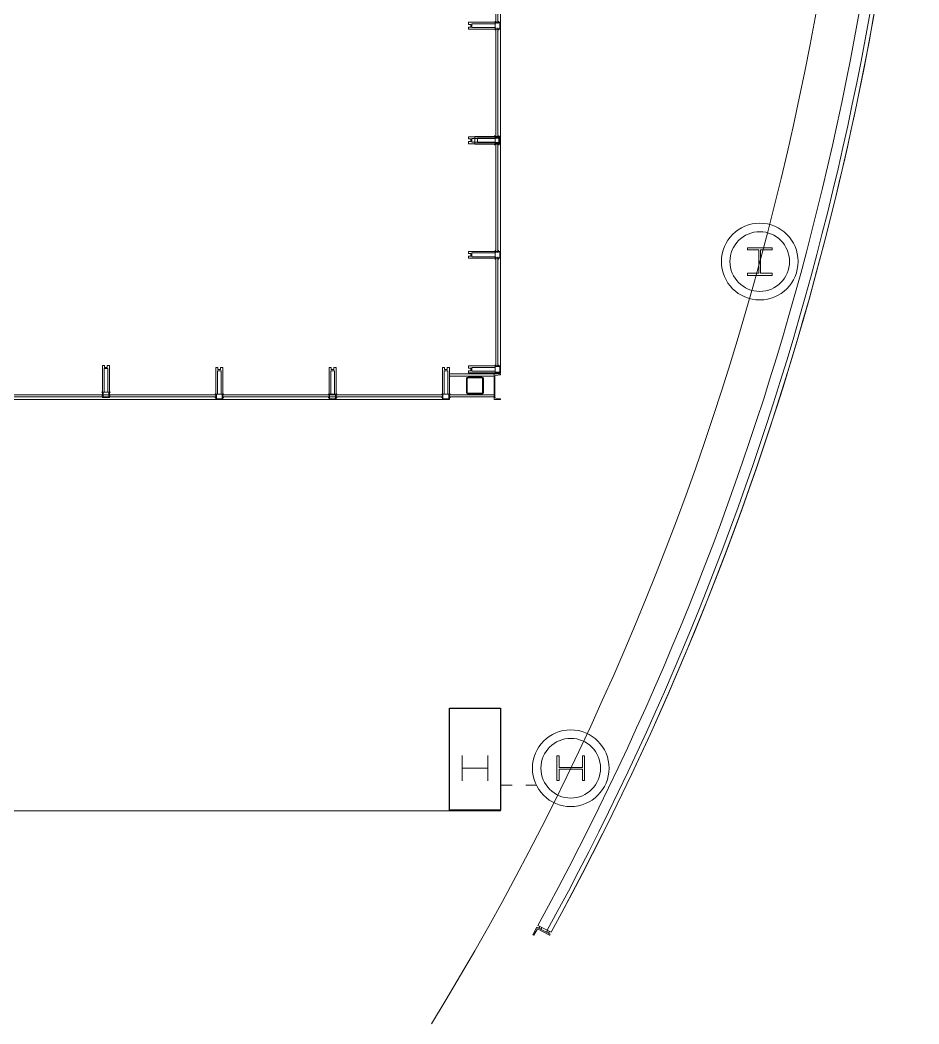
# Model space of a CAD drawing. Header units: inches. Extents: x 6512 to 15357, y -630 to 1499.
# Drawn here: x 14867.2 to 15289.1, y -629.7 to -158.6 of the extents above; entities that cross this region are included whole.
import ezdxf

# ---------------------------------------------------------------- set-up
doc = ezdxf.new("R2010")
doc.units = ezdxf.units.IN
doc.header["$MEASUREMENT"] = 0
doc.layers.add('P-SANR-FIXT', color=6, linetype='Continuous', lineweight=18)
doc.layers.add('S-COLS', color=52, linetype='Continuous', lineweight=18)

# ---------------------------------------------------------------- blocks, each defined once
blk = doc.blocks.new('Concrete-Rectangular-Column - 24 x 36-4992730-3RD FLOOR RCP - NEW')
at = {"layer": 'S-COLS', "lineweight": 30}
for p, q in [((-12, 24), (12, 24)), ((-12, -24), (-12, 24)), ((12, 24), (12, -24)), ((12, -24), (-12, -24))]:
    blk.add_line(p, q, dxfattribs=at)
blk = doc.blocks.new('2941 Fairview Park_Clean for Revit_dwg_2941 Fairview Park-For Revit$0$X-P03-VC$0$$W-SHAPE-5978758-3RD FLOOR RCP - NEW')
at = {"layer": 'P-SANR-FIXT', "lineweight": 9}
for p, q in [((-6, 6.06), (6, 6.06)), ((0, -6.06), (0, 6.06)), ((-6, -6.06), (6, -6.06))]:
    blk.add_line(p, q, dxfattribs=at)
blk = doc.blocks.new('2941 Fairview Park_Clean for Revit_dwg_2941 Fairview Park-For Revit$0$X-P03-VC$0$SL-W12X65-5978759-3RD FLOOR RCP - NEW')
blk.add_blockref('2941 Fairview Park_Clean for Revit_dwg_2941 Fairview Park-For Revit$0$X-P03-VC$0$$W-SHAPE-5978758-3RD FLOOR RCP - NEW', (0, 0))
blk = doc.blocks.new('2941 Fairview Park_Clean for Revit_dwg-4584220-3RD FLOOR RCP - NEW')
at = {"layer": 'P-SANR-FIXT', "lineweight": 9, "flags": 128}
for points in [[(15092.73, -54.65), (15092.73, -322.03)], [(15092.73, -54.66), (15092.73, -322.05)], [(15090.48, -108.54), (15090.48, -160.29)], [(15090.48, -108.56), (15090.48, -160.31)], [(15091.48, -108.54), (15091.48, -160.29)], [(15091.48, -108.56), (15091.48, -160.31)], [(15077.73, -161.93), (15077.73, -162.93), (15092.73, -162.93), (15077.73, -162.93), (15077.73, -161.93), (15078.73, -161.93), (15078.73, -160.68), (15077.73, -160.68), (15077.73, -159.68), (15092.73, -159.68), (15092.73, -162.93), (15092.73, -159.68), (15092.73, -162.93), (15077.73, -162.93), (15092.73, -162.93), (15092.73, -159.68), (15077.73, -159.68), (15077.73, -160.68), (15078.73, -160.68), (15078.73, -161.93), (15077.73, -161.93), (15077.73, -162.93), (15092.73, -162.93), (15077.73, -162.93), (15077.73, -161.93), (15077.73, -162.93), (15077.73, -161.93), (15078.73, -161.93), (15077.73, -161.93), (15078.73, -161.93)], [(15077.73, -159.68), (15077.73, -160.68), (15078.73, -160.68), (15078.73, -161.93), (15078.73, -160.68), (15077.73, -160.68), (15077.73, -159.68), (15077.73, -160.68), (15078.73, -160.68), (15078.73, -161.93), (15078.73, -160.68), (15077.73, -160.68), (15077.73, -159.68), (15092.73, -159.68), (15077.73, -159.68), (15092.73, -159.68)], [(15090.23, -162.18), (15079.23, -162.18), (15079.23, -160.43), (15090.23, -160.43), (15090.23, -159.68), (15090.23, -159.18), (15090.23, -159.68), (15090.23, -159.18), (15090.23, -159.68), (15090.23, -160.43), (15090.23, -162.93), (15090.23, -163.43), (15090.23, -162.93), (15090.23, -160.43), (15079.23, -160.43), (15079.23, -162.18)], [(15090.23, -159.93), (15092.48, -159.93), (15092.48, -162.68), (15090.23, -162.68), (15092.48, -162.68), (15092.48, -159.93)], [(15091.73, -159.18), (15091.73, -159.68)], [(15092.73, -162.93), (15092.73, -159.68)], [(15090.23, -163.43), (15090.23, -162.93)], [(15090.48, -162.29), (15090.48, -214.04)], [(15090.48, -162.31), (15090.48, -214.06)], [(15091.48, -162.29), (15091.48, -214.04)], [(15091.48, -162.31), (15091.48, -214.06)], [(15091.73, -163.43), (15091.73, -162.93)], [(15077.73, -215.68), (15077.73, -216.68), (15092.73, -216.68), (15077.73, -216.68), (15077.73, -215.68), (15078.73, -215.68), (15078.73, -214.43), (15077.73, -214.43), (15077.73, -213.43), (15092.73, -213.43), (15092.73, -216.68), (15092.73, -213.43), (15092.73, -216.68), (15077.73, -216.68), (15092.73, -216.68), (15092.73, -213.43), (15077.73, -213.43), (15077.73, -214.43), (15078.73, -214.43), (15078.73, -215.68), (15077.73, -215.68), (15077.73, -216.68), (15092.73, -216.68), (15077.73, -216.68), (15077.73, -215.68), (15077.73, -216.68), (15077.73, -215.68), (15078.73, -215.68), (15077.73, -215.68), (15078.73, -215.68)], [(15077.73, -213.43), (15077.73, -214.43), (15078.73, -214.43), (15078.73, -215.68), (15078.73, -214.43), (15077.73, -214.43), (15077.73, -213.43), (15077.73, -214.43), (15078.73, -214.43), (15078.73, -215.68), (15078.73, -214.43), (15077.73, -214.43), (15077.73, -213.43), (15092.73, -213.43), (15077.73, -213.43), (15092.73, -213.43)], [(15090.23, -215.93), (15079.23, -215.93), (15079.23, -214.18), (15090.23, -214.18), (15090.23, -213.43), (15090.23, -212.93), (15090.23, -213.43), (15090.23, -212.93), (15090.23, -213.43), (15090.23, -214.18), (15090.23, -216.68), (15090.23, -217.18), (15090.23, -216.68), (15090.23, -214.18), (15079.23, -214.18), (15079.23, -215.93)], [(15092.73, -216.79), (15092.73, -213.29), (15080.73, -213.29), (15092.73, -213.29)], [(15080.73, -213.29), (15080.73, -214.29), (15080.73, -216.29), (15080.73, -216.79), (15092.73, -216.79), (15080.73, -216.79), (15080.73, -216.29), (15080.73, -214.29)], [(15081.98, -216.04), (15091.98, -216.04), (15091.98, -214.04), (15081.98, -214.04), (15081.98, -216.04), (15091.98, -216.04), (15091.98, -214.04), (15081.98, -214.04)], [(15089.98, -212.79), (15089.98, -213.29)], [(15090.23, -213.68), (15092.48, -213.68), (15092.48, -216.43), (15090.23, -216.43), (15092.48, -216.43), (15092.48, -213.68)], [(15090.23, -217.18), (15090.23, -216.68)], [(15090.48, -216.04), (15090.48, -267.79)], [(15090.48, -216.06), (15090.48, -267.81)], [(15090.98, -213.29), (15090.98, -214.04)], [(15090.98, -213.54), (15092.48, -213.54), (15092.48, -216.54), (15090.98, -216.54), (15092.48, -216.54), (15092.48, -213.54)], [(15090.98, -216.79), (15090.98, -216.04)], [(15091.48, -216.04), (15091.48, -267.79)], [(15091.48, -216.06), (15091.48, -267.81)], [(15091.73, -212.93), (15091.73, -213.43)], [(15091.73, -217.18), (15091.73, -216.68)], [(15091.98, -212.79), (15091.98, -213.29)], [(15092.73, -216.68), (15092.73, -213.43)], [(15089.98, -217.29), (15089.98, -216.79)], [(15091.98, -217.29), (15091.98, -216.79)], [(15077.73, -269.43), (15077.73, -270.43), (15092.73, -270.43), (15077.73, -270.43), (15077.73, -269.43), (15078.73, -269.43), (15078.73, -268.18), (15077.73, -268.18), (15077.73, -267.18), (15092.73, -267.18), (15092.73, -270.43), (15092.73, -267.18), (15092.73, -270.43), (15077.73, -270.43), (15092.73, -270.43), (15077.73, -270.43), (15077.73, -269.43), (15078.73, -269.43), (15078.73, -268.18), (15077.73, -268.18), (15077.73, -267.18), (15092.73, -267.18), (15092.73, -270.43), (15077.73, -270.43), (15077.73, -269.43), (15077.73, -270.43), (15077.73, -269.43), (15078.73, -269.43), (15077.73, -269.43), (15078.73, -269.43)], [(15077.73, -267.18), (15077.73, -268.18), (15078.73, -268.18), (15078.73, -269.43), (15078.73, -268.18), (15077.73, -268.18), (15077.73, -267.18), (15077.73, -268.18), (15078.73, -268.18), (15078.73, -269.43), (15078.73, -268.18), (15077.73, -268.18), (15077.73, -267.18), (15092.73, -267.18), (15077.73, -267.18), (15092.73, -267.18)], [(15090.23, -269.68), (15079.23, -269.68), (15079.23, -267.93), (15090.23, -267.93), (15090.23, -267.18), (15090.23, -266.68), (15090.23, -267.18), (15090.23, -266.68), (15090.23, -267.18), (15090.23, -267.93), (15090.23, -270.43), (15090.23, -270.93), (15090.23, -270.43), (15090.23, -267.93), (15079.23, -267.93), (15079.23, -269.68)], [(15090.23, -267.43), (15092.48, -267.43), (15092.48, -270.18), (15090.23, -270.18), (15092.48, -270.18), (15092.48, -267.43)], [(15091.73, -266.68), (15091.73, -267.18)], [(15092.73, -270.43), (15092.73, -267.18)], [(15220.16, -278.45), (15220.16, -277.45), (15214.78, -277.45), (15214.78, -266.45), (15220.16, -266.45), (15220.16, -265.45), (15208.66, -265.45), (15208.66, -266.45), (15214.03, -266.45), (15214.03, -277.45), (15208.66, -277.45), (15208.66, -278.45), (15220.16, -278.45), (15220.16, -277.45), (15214.78, -277.45), (15214.78, -266.45), (15220.16, -266.45), (15220.16, -265.45), (15208.66, -265.45), (15208.66, -266.45), (15214.03, -266.45), (15214.03, -277.45), (15208.66, -277.45), (15208.66, -278.45)], [(15090.23, -270.93), (15090.23, -270.43)], [(15090.48, -269.81), (15090.48, -320.93)], [(15091.48, -269.81), (15091.48, -320.93)], [(15091.73, -270.93), (15091.73, -270.43)], [(15065.48, -321.68), (15066.48, -321.68), (15065.48, -321.68), (15065.48, -336.68), (15065.48, -321.68), (15066.48, -321.68), (15066.48, -322.68), (15067.73, -322.68), (15067.73, -321.68), (15068.73, -321.68), (15068.73, -336.68), (15065.48, -336.68), (14613.48, -336.68), (15065.48, -336.68), (15068.73, -336.68), (15068.73, -321.68), (15067.73, -321.68), (15067.73, -322.68), (15066.48, -322.68), (15066.48, -321.68), (15065.48, -321.68), (15065.48, -336.68), (15065.48, -321.68), (15066.48, -321.68), (15065.48, -321.68), (15065.48, -336.68), (15068.73, -336.68), (15065.48, -336.68)], [(14908.42, -333.18), (14908.42, -322.18), (14906.67, -322.18), (14906.67, -333.18), (14905.92, -333.18), (14905.42, -333.18), (14905.92, -333.18), (14905.42, -333.18), (14905.92, -333.18), (14906.67, -333.18), (14909.17, -333.18), (14909.67, -333.18), (14909.17, -333.18), (14906.67, -333.18), (14906.67, -322.18), (14908.42, -322.18)], [(14908.17, -320.68), (14908.17, -321.68), (14908.17, -320.68), (14908.17, -321.68), (14908.17, -320.68), (14909.17, -320.68), (14908.17, -320.68), (14909.17, -320.68), (14909.17, -335.68), (14909.17, -320.68), (14908.17, -320.68), (14908.17, -321.68), (14906.92, -321.68), (14906.92, -320.68), (14905.92, -320.68), (14905.92, -335.68), (14909.17, -335.68), (14909.17, -320.68), (14909.17, -335.68), (14905.92, -335.68), (14909.17, -335.68), (14905.92, -335.68), (14905.92, -320.68), (14906.92, -320.68), (14906.92, -321.68), (14908.17, -321.68), (14908.17, -320.68), (14909.17, -320.68), (14909.17, -335.68), (14909.17, -320.68)], [(14905.92, -320.68), (14906.92, -320.68), (14906.92, -321.68), (14908.17, -321.68), (14906.92, -321.68), (14906.92, -320.68), (14905.92, -320.68), (14906.92, -320.68), (14906.92, -321.68), (14908.17, -321.68), (14906.92, -321.68), (14906.92, -320.68), (14905.92, -320.68), (14905.92, -335.68), (14905.92, -320.68), (14905.92, -335.68)], [(14961.6, -334.18), (14961.6, -323.18), (14959.85, -323.18), (14959.85, -334.18), (14959.1, -334.18), (14958.6, -334.18), (14959.1, -334.18), (14958.6, -334.18), (14959.1, -334.18), (14959.85, -334.18), (14962.35, -334.18), (14962.85, -334.18), (14962.35, -334.18), (14959.85, -334.18), (14959.85, -323.18), (14961.6, -323.18)], [(14962.35, -321.68), (14962.35, -336.68), (14959.1, -336.68), (14962.35, -336.68), (14959.1, -336.68), (14959.1, -321.68), (14960.1, -321.68), (14960.1, -322.68), (14961.35, -322.68), (14961.35, -321.68), (14962.35, -321.68), (14962.35, -336.68), (14962.35, -321.68), (14961.35, -321.68), (14961.35, -322.68), (14961.35, -321.68), (14961.35, -322.68), (14961.35, -321.68), (14962.35, -321.68), (14961.35, -321.68), (14962.35, -321.68), (14962.35, -336.68), (14959.1, -336.68), (14959.1, -321.68), (14960.1, -321.68), (14960.1, -322.68), (14961.35, -322.68), (14961.35, -321.68), (14962.35, -321.68), (14962.35, -336.68)], [(14959.1, -321.68), (14960.1, -321.68), (14960.1, -322.68), (14961.35, -322.68), (14960.1, -322.68), (14960.1, -321.68), (14959.1, -321.68), (14960.1, -321.68), (14960.1, -322.68), (14961.35, -322.68), (14960.1, -322.68), (14960.1, -321.68), (14959.1, -321.68), (14959.1, -336.68), (14959.1, -321.68), (14959.1, -336.68)], [(15014.79, -334.18), (15014.79, -323.18), (15013.04, -323.18), (15013.04, -334.18), (15012.29, -334.18), (15011.79, -334.18), (15012.29, -334.18), (15011.79, -334.18), (15012.29, -334.18), (15013.04, -334.18), (15015.54, -334.18), (15016.04, -334.18), (15015.54, -334.18), (15013.04, -334.18), (15013.04, -323.18), (15014.79, -323.18)], [(15014.54, -321.68), (15014.54, -322.68), (15014.54, -321.68), (15014.54, -322.68), (15014.54, -321.68), (15015.54, -321.68), (15014.54, -321.68), (15015.54, -321.68), (15015.54, -336.68), (15015.54, -321.68), (15014.54, -321.68), (15014.54, -322.68), (15013.29, -322.68), (15013.29, -321.68), (15012.29, -321.68), (15012.29, -336.68), (15015.54, -336.68), (15015.54, -321.68), (15015.54, -336.68), (15012.29, -336.68), (15015.54, -336.68), (15012.29, -336.68), (15012.29, -321.68), (15013.29, -321.68), (15013.29, -322.68), (15014.54, -322.68), (15014.54, -321.68), (15015.54, -321.68), (15015.54, -336.68), (15015.54, -321.68)], [(15012.29, -321.68), (15013.29, -321.68), (15013.29, -322.68), (15014.54, -322.68), (15013.29, -322.68), (15013.29, -321.68), (15012.29, -321.68), (15013.29, -321.68), (15013.29, -322.68), (15014.54, -322.68), (15013.29, -322.68), (15013.29, -321.68), (15012.29, -321.68), (15012.29, -336.68), (15012.29, -321.68), (15012.29, -336.68)], [(15066.23, -334.18), (15066.23, -323.18), (15067.98, -323.18), (15067.98, -334.18), (15068.73, -334.18), (15069.23, -334.18), (15068.73, -334.18), (15069.23, -334.18), (15068.73, -334.18), (15067.98, -334.18), (15065.48, -334.18), (15064.98, -334.18), (15065.48, -334.18), (15067.98, -334.18), (15067.98, -323.18), (15066.23, -323.18)], [(15066.48, -321.68), (15066.48, -322.68), (15066.48, -321.68), (15066.48, -322.68)], [(15068.73, -321.68), (15067.73, -321.68), (15067.73, -322.68), (15066.48, -322.68), (15067.73, -322.68), (15067.73, -321.68), (15068.73, -321.68), (15068.73, -336.68), (15068.73, -321.68), (15067.73, -321.68), (15067.73, -322.68), (15066.48, -322.68), (15067.73, -322.68), (15067.73, -321.68), (15068.73, -321.68), (15068.73, -336.68)], [(15077.73, -323.18), (15077.73, -324.18), (15092.73, -324.18), (15077.73, -324.18), (15077.73, -323.18), (15078.73, -323.18), (15078.73, -321.93), (15077.73, -321.93), (15077.73, -320.93), (15092.73, -320.93), (15092.73, -324.18), (15092.73, -320.93), (15092.73, -324.18), (15077.73, -324.18), (15092.73, -324.18), (15092.73, -320.93), (15077.73, -320.93), (15077.73, -321.93), (15078.73, -321.93), (15078.73, -323.18), (15077.73, -323.18), (15077.73, -324.18), (15092.73, -324.18), (15077.73, -324.18), (15077.73, -323.18), (15077.73, -324.18), (15077.73, -323.18), (15078.73, -323.18), (15077.73, -323.18), (15078.73, -323.18)], [(15077.73, -320.93), (15077.73, -321.93), (15078.73, -321.93), (15078.73, -323.18), (15078.73, -321.93), (15077.73, -321.93), (15077.73, -320.93), (15077.73, -321.93), (15078.73, -321.93), (15078.73, -323.18), (15078.73, -321.93), (15077.73, -321.93), (15077.73, -320.93), (15092.73, -320.93), (15077.73, -320.93), (15092.73, -320.93)], [(15090.23, -323.43), (15079.23, -323.43), (15079.23, -321.68), (15090.23, -321.68), (15090.23, -320.93), (15090.23, -320.43), (15090.23, -320.93), (15090.23, -320.43), (15090.23, -320.93), (15090.23, -321.68), (15090.23, -324.18), (15090.23, -324.68), (15090.23, -324.18), (15090.23, -321.68), (15079.23, -321.68), (15079.23, -323.43)], [(15090.23, -321.18), (15092.48, -321.18), (15092.48, -323.93), (15090.23, -323.93), (15092.48, -323.93), (15092.48, -321.18)], [(15090.23, -324.68), (15090.23, -324.18)], [(15091.73, -320.43), (15091.73, -320.93)], [(15091.73, -324.68), (15091.73, -324.18)], [(15092.73, -324.18), (15092.73, -320.93)], [(15068.73, -325.68), (15089.73, -325.68)], [(15076.73, -326.9), (15076.73, -333.4)], [(15077.1, -326.9), (15077.1, -333.4)], [(15083.98, -326.15), (15077.48, -326.15)], [(15083.98, -326.52), (15077.48, -326.52)], [(15084.35, -333.4), (15084.35, -326.9)], [(15084.73, -333.4), (15084.73, -326.9)], [(15090.13, -325.85), (15090.13, -335.51)], [(15090.57, -325.36), (15092.51, -325.06)], [(14855.48, -334.43), (14959.1, -334.43)], [(14906.17, -333.18), (14906.17, -335.43), (14908.92, -335.43), (14908.92, -333.18), (14908.92, -335.43), (14906.17, -335.43)], [(14909.67, -333.18), (14909.17, -333.18)], [(14959.35, -334.18), (14959.35, -336.43), (14962.1, -336.43), (14962.1, -334.18), (14962.1, -336.43), (14959.35, -336.43)], [(14962.85, -334.18), (14962.35, -334.18)], [(14962.35, -334.43), (15065.48, -334.43)], [(15012.54, -334.18), (15012.54, -336.43), (15015.29, -336.43), (15015.29, -334.18), (15015.29, -336.43), (15012.54, -336.43)], [(15016.04, -334.18), (15015.54, -334.18)], [(15064.98, -334.18), (15065.48, -334.18)], [(15068.48, -334.18), (15068.48, -336.43), (15065.73, -336.43), (15065.73, -334.18), (15065.73, -336.43), (15068.48, -336.43)], [(15068.73, -334.43), (15089.73, -334.43)], [(15077.48, -333.77), (15083.98, -333.77)], [(15077.48, -334.15), (15083.98, -334.15)], [(14855.48, -335.43), (14959.1, -335.43)], [(14905.42, -334.68), (14905.92, -334.68)], [(14909.17, -335.68), (14905.92, -335.68)], [(14909.67, -334.68), (14909.17, -334.68)], [(14958.6, -335.68), (14959.1, -335.68)], [(14962.35, -336.68), (14959.1, -336.68)], [(14962.35, -335.43), (15065.48, -335.43)], [(14962.85, -335.68), (14962.35, -335.68)], [(15011.79, -335.68), (15012.29, -335.68)], [(15015.54, -336.68), (15012.29, -336.68)], [(15016.04, -335.68), (15015.54, -335.68)], [(15064.98, -335.68), (15065.48, -335.68)], [(15065.48, -336.68), (15068.73, -336.68)], [(15068.73, -335.43), (15089.73, -335.43)], [(15069.23, -335.68), (15068.73, -335.68)], [(15090.57, -336.01), (15092.51, -336.3)], [(15092.73, -529.7), (15092.73, -481.7), (15068.73, -481.7), (15068.73, -529.7), (15092.73, -529.7), (15092.73, -481.7), (15068.73, -481.7), (15068.73, -529.7)], [(15119.19, -515.45), (15120.19, -515.45), (15120.19, -510.08), (15131.19, -510.08), (15131.19, -515.45), (15132.19, -515.45), (15132.19, -503.95), (15131.19, -503.95), (15131.19, -509.33), (15120.19, -509.33), (15120.19, -503.95), (15119.19, -503.95), (15119.19, -515.45), (15120.19, -515.45), (15120.19, -510.08), (15131.19, -510.08), (15131.19, -515.45), (15132.19, -515.45), (15132.19, -503.95), (15131.19, -503.95), (15131.19, -509.33), (15120.19, -509.33), (15120.19, -503.95), (15119.19, -503.95)], [(15092.73, -517.73), (15098.19, -517.73)], [(15104.57, -517.73), (15109.56, -517.73)], [(13630.82, -539.7), (13630.09, -539.7), (13629.23, -531.7), (13629.23, -529.7), (13652.23, -529.7), (15068.73, -529.7), (13652.23, -529.7), (13629.23, -529.7), (13629.23, -531.7), (13630.09, -539.7), (13630.82, -539.7), (13631.68, -531.7), (13631.68, -529.7), (13631.68, -531.7)], [(15114.7, -585.7), (15116.48, -586.6), (15114.7, -585.7), (15110.23, -583.45)], [(15110.7, -584.81), (15111.16, -583.92), (15110.7, -584.81), (15111.16, -583.92)], [(15108.4, -588.12), (15107.96, -587.89), (15109.81, -584.35), (15107.96, -587.89), (15108.4, -588.12), (15110.02, -585.02), (15108.4, -588.12), (15110.02, -585.02), (15108.4, -588.12), (15107.96, -587.89), (15109.81, -584.35), (15107.96, -587.89)], [(15115.79, -588.03), (15110.02, -585.02), (15115.79, -588.03), (15116.02, -587.59), (15109.81, -584.35), (15116.02, -587.59), (15115.79, -588.03), (15116.02, -587.59), (15109.81, -584.35), (15116.02, -587.59), (15115.79, -588.03), (15110.02, -585.02)], [(15111.58, -585.27), (15112.05, -584.39), (15111.58, -585.27), (15112.05, -584.39)], [(15114.35, -586.72), (15114.81, -585.83), (15114.35, -586.72), (15114.81, -585.83)], [(15115.23, -587.18), (15115.7, -586.29), (15115.23, -587.18), (15115.7, -586.29)]]:
    blk.add_lwpolyline(points, close=True, dxfattribs=at)
for points in [[(15092.73, -324.81), (15092.73, -324.68), (15089.73, -324.68), (15089.73, -336.68), (15092.73, -336.68), (15092.73, -336.55), (15092.73, -336.68), (15089.73, -336.68), (15089.73, -324.68), (15068.73, -324.68)], [(15068.73, -324.68), (15089.73, -324.68), (15092.73, -324.68), (15092.73, -324.81)]]:
    blk.add_lwpolyline(points, dxfattribs=at)
at = {"layer": 'P-SANR-FIXT', "lineweight": 9}
for centre, radius in [((15214.41, -271.95), 18), ((15214.41, -271.95), 18), ((15214.41, -271.95), 14), ((15214.41, -271.95), 14), ((15125.69, -509.7), 18), ((15125.69, -509.7), 18), ((15125.69, -509.7), 14), ((15125.69, -509.7), 14)]:
    blk.add_circle(centre, radius, dxfattribs=at)
for centre, radius, start, end in [((13880.73, 90.3), 1382, 328.60172, 37.21846), ((13880.73, 90.3), 1382, 328.60172, 37.21846), ((13880.73, 90.3), 1402, 331.2778, 358.30632), ((13880.73, 90.3), 1402, 331.2778, 358.30632), ((13880.73, 90.3), 1402, 331.2778, 358.30632), ((13880.73, 90.3), 1402, 331.2778, 358.30632), ((13880.73, 90.3), 1407, 331.28474, 358.31234), ((13880.73, 90.3), 1407, 331.28474, 358.31234), ((13880.73, 90.3), 1407, 331.28474, 358.31234), ((13880.73, 90.3), 1407, 331.28474, 358.31234), ((13880.73, 90.3), 1409, 331.28783, 358.31474), ((13880.73, 90.3), 1409, 331.28783, 358.31474), ((13880.73, 90.3), 1409, 344.83114, 354.9151), ((13880.73, 90.3), 1409, 344.83114, 354.9151), ((13880.73, 90.3), 1409, 331.28783, 344.77791), ((13880.73, 90.3), 1409, 331.28783, 344.77791), ((15092.48, -324.81), 0.25, 277.138, 0), ((15092.48, -324.81), 0.25, 277.138, 0), ((15077.48, -326.9), 0.75, 90, 180), ((15077.48, -326.9), 0.75, 90, 180), ((15077.48, -326.9), 0.375, 90, 180), ((15077.48, -326.9), 0.375, 90, 180), ((15083.98, -326.9), 0.75, 0, 90), ((15083.98, -326.9), 0.75, 0, 90), ((15083.98, -326.9), 0.375, 0, 90), ((15083.98, -326.9), 0.375, 0, 90), ((15090.63, -325.85), 0.5, 97.1361, 180), ((15090.63, -325.85), 0.5, 97.1361, 180), ((15077.48, -333.4), 0.75, 180, 270), ((15077.48, -333.4), 0.75, 180, 270), ((15077.48, -333.4), 0.375, 180, 270), ((15077.48, -333.4), 0.375, 180, 270), ((15083.98, -333.4), 0.75, 270, 0), ((15083.98, -333.4), 0.375, 270, 0), ((15083.98, -333.4), 0.75, 270, 0), ((15083.98, -333.4), 0.375, 270, 0), ((15090.63, -335.51), 0.5, 180, 262.8639), ((15090.63, -335.51), 0.5, 180, 262.8639), ((15092.48, -336.55), 0.25, 0, 82.862), ((15092.48, -336.55), 0.25, 0, 82.862)]:
    blk.add_arc(centre, radius, start, end, dxfattribs=at)
at = {"rotation": 270}
blk.add_blockref('2941 Fairview Park_Clean for Revit_dwg_2941 Fairview Park-For Revit$0$X-P03-VC$0$SL-W12X65-5978759-3RD FLOOR RCP - NEW', (15080.73, -509.68), dxfattribs=at)
blk.add_blockref('2941 Fairview Park_Clean for Revit_dwg_2941 Fairview Park-For Revit$0$X-P03-VC$0$SL-W12X65-5978759-3RD FLOOR RCP - NEW', (15080.73, -509.68), dxfattribs=at)

msp = doc.modelspace()

# ---------------------------------------------------------------- block references
at = {"color": 9, "lineweight": 9}
msp.add_blockref('2941 Fairview Park_Clean for Revit_dwg-4584220-3RD FLOOR RCP - NEW', (0, 0), dxfattribs=at)
at = {"layer": 'S-COLS', "lineweight": 9}
msp.add_blockref('Concrete-Rectangular-Column - 24 x 36-4992730-3RD FLOOR RCP - NEW', (15080.73, -505.45), dxfattribs=at)

doc.saveas('drawing.dxf')
